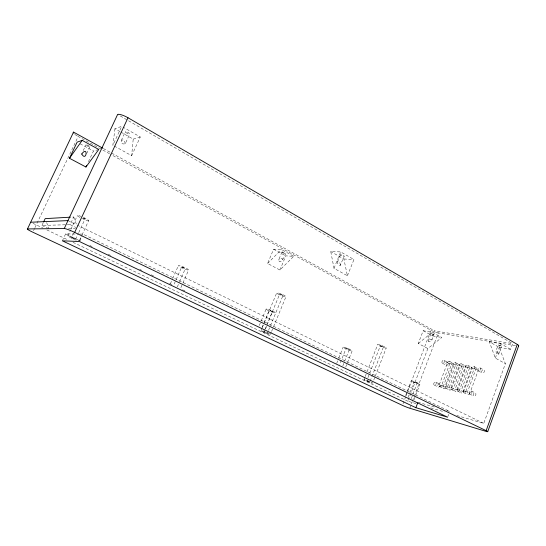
<?xml version="1.0" encoding="UTF-8"?>
<svg xmlns="http://www.w3.org/2000/svg" width="546" height="546" viewBox="0 0 546 546"><rect width="100%" height="100%" fill="white"/><g stroke="black" fill="none" stroke-linecap="round" stroke-linejoin="round"><path stroke-width="0.41" stroke-dasharray="2.73 2.05" d="M344.669 361.281L349.283 349.631L346.15 348.287L339.571 364.598M428.139 340.977L428.439 341.762L429.682 341.81L431.947 340.008L433.981 334.637L431.006 333.49L428.139 340.977L430.398 339.168L431.64 339.216L431.947 340.008M114.312 146.055L131.654 155.706L133.21 139.114L120.789 132.05M114.947 128.719L112.872 145.25L121.683 126.331L114.947 128.719L120.059 131.634M498.594 354.436C497.222 347.454 493.591 352.88 498.594 354.436L501.583 346.048L498.177 344.922L496 350.894M340.54 265.281L339.824 262.831L338.643 261.664L337.687 261.623C337.039 263.186 338.493 265.424 340.131 265.67L344.178 256.286A2.034 0.444 21.9 0 0 341.571 254.791A2.034 0.444 21.9 0 0 341.154 255.453A2.034 0.444 21.9 0 0 344.178 256.286M281.961 252.068L278.624 260.026C280.009 266.195 286.35 254.286 285.292 253.44M282.644 259.766C283.176 257.118 279.006 258.19 278.624 260.026M125.232 143.762C123.669 134.084 117.083 145.557 125.232 143.762L129.784 133.934M181.688 266.96L185.34 268.612L181.688 266.96L173.621 285.34M367.956 377.607L380.398 345.666L382.596 346.341L383.483 346.874L369.826 381.995L366.728 380.76L367.649 378.385M380.385 345.72L383.463 346.928M369.826 381.995L366.741 380.726M456.825 415.52L483.756 423.396L505.364 363.684L499.208 347.386L489.312 341.755L495.331 358.101L505.364 363.684M499.208 347.386L510.551 349.344L512.619 343.632L117.636 114.428M495.331 358.101L500.607 343.639L510.551 349.344M463.588 391.769L471.935 369.116A1.836 1.29 -61.4 0 0 471.273 367.137A1.836 1.29 -61.4 0 0 469.355 368.57L461.029 391.127A1.843 1.304 -63.5 0 0 461.67 393.168A1.843 1.304 -63.5 0 0 463.588 391.769L459.63 389.755A1.85 1.304 -63.5 0 1 457.712 391.168A1.85 1.304 -63.5 0 1 457.077 389.121L465.451 366.489A1.843 1.29 -61.4 0 1 467.369 365.049A1.843 1.29 -61.4 0 1 468.024 367.035L459.63 389.755M465.84 391.311L474.29 368.359A1.863 1.31 -61.2 0 0 473.614 366.352A1.863 1.31 -61.2 0 0 471.662 367.806L463.233 390.663A1.87 1.324 -63.4 0 0 463.895 392.731A1.87 1.324 -63.4 0 0 465.84 391.311L469.813 393.338L478.214 370.461A1.856 1.317 -61.2 0 0 477.525 368.461A1.856 1.317 -61.2 0 0 475.58 369.895L467.205 392.683A1.863 1.331 -63.4 0 0 467.867 394.751A1.863 1.331 -63.4 0 0 469.813 393.338M457.48 390.233L465.772 367.806A1.815 1.269 -61.6 0 0 465.131 365.847A1.815 1.269 -61.6 0 0 463.24 367.26L454.968 389.598A1.829 1.276 -63.6 0 0 455.589 391.618A1.829 1.276 -63.6 0 0 457.48 390.233L453.535 388.233A1.836 1.276 -63.6 0 1 451.651 389.632A1.836 1.276 -63.6 0 1 451.03 387.605L459.357 365.199A1.822 1.263 -61.6 0 1 461.247 363.772A1.822 1.263 -61.6 0 1 461.882 365.731L453.535 388.233M447.884 416.475L448.682 414.325M447.556 386.739L455.855 364.455A1.809 1.242 -61.7 0 0 455.241 362.517A1.809 1.242 -61.7 0 0 453.378 363.929L445.106 386.124A1.815 1.249 -63.7 0 0 445.7 388.124A1.815 1.249 -63.7 0 0 447.556 386.739L451.487 388.725L459.732 366.509A1.802 1.242 -61.7 0 0 459.111 364.578A1.802 1.242 -61.7 0 0 457.248 365.984L449.024 388.104A1.809 1.256 -63.7 0 0 449.624 390.097A1.809 1.256 -63.7 0 0 451.487 388.725M439.284 384.664L447.508 362.687A1.788 1.215 -61.9 0 1 449.344 361.288A1.788 1.215 -61.9 0 1 449.938 363.206L441.694 385.271A1.802 1.228 -63.8 0 1 439.864 386.643A1.802 1.228 -63.8 0 1 439.284 384.664L443.188 386.629A1.795 1.228 -63.8 0 0 443.775 388.609A1.795 1.228 -63.8 0 0 445.604 387.244L453.801 365.247A1.781 1.222 -61.9 0 0 453.2 363.329A1.781 1.222 -61.9 0 0 451.365 364.728L443.188 386.629M408.128 397.372L409.596 393.516M409.889 392.745L413.984 381.947L415.486 382.33L417.117 383.135L413.022 393.953M416.018 403.596L407.862 401.208L427.832 348.56L441.837 337.483L432.296 332.248L423.157 330.726L418.284 343.489L427.832 348.56M423.157 330.726L432.637 335.892L434.555 330.849L512.619 343.632M411.268 398.587L412.728 394.724M409.787 408.237L412.182 401.89M412.483 401.098L413.984 397.133M414.284 396.341L438.295 332.903L515.69 345.761M414.059 399.665L415.52 395.795M415.813 395.024L419.908 384.2M405.644 395.529L407.111 391.673M407.398 390.902L411.213 380.89M402.996 403.774L405.698 396.655M405.999 395.864L430.944 330.255L110.306 154.149M373.778 380.009L375.034 376.788M375.293 376.112L386.247 347.904M363.998 379.593L364.912 377.259M365.213 376.481L366.735 372.584M367.042 371.806L377.682 344.546M345.72 367.13L347.256 363.247M347.563 362.469L352.163 350.819A4.894 0.546 21.8 0 0 345.952 347.741A4.894 0.546 21.8 0 0 344.874 348.328A4.894 0.546 21.8 0 0 352.163 350.819M342.827 365.943L344.362 362.059M336.677 363.411L338.527 358.749M338.841 357.971L343.154 347.106M347.413 275.778L353.951 259.534L340.677 251.924L330.746 251.522L334.015 268.325L347.413 275.778L343.878 258.995L330.746 251.522M334.015 268.325L340.677 251.924M337.524 261.882L340.424 254.736M264.96 329.525C261.213 332.145 269.11 335.428 268.318 330.903M268.564 330.269L270.277 326.187M270.516 325.553L282.999 295.502L282.227 294.942L279.661 294.13L267.574 323.232M270.325 334.493L271.301 332.139M271.628 331.347L273.259 327.416M273.58 326.624L285.954 296.724M262.019 327.573L263.65 323.648M263.977 322.863L269.205 310.305L272.454 311.52L265.486 328.999M261.002 330.651L261.978 328.296M262.305 327.511L263.943 323.573M264.271 322.788L276.706 292.909M265.288 328.74L266.271 326.378M279.907 270.011L285.804 255.876L293.728 256.306L279.907 270.011L267.601 263.472L273.594 249.222L281.381 249.536L293.728 256.306M259.261 325.518L260.899 321.594M261.227 320.809L266.134 309.043M177.3 286.971L179.313 282.384M179.648 281.613L185.34 268.612M180.897 287.653L182.569 283.831M182.903 283.067L188.582 270.072A5.603 0.71 23.4 0 0 181.77 266.311A5.603 0.71 23.4 0 0 180.187 266.953A5.603 0.71 23.4 0 0 188.582 270.072M170.345 283.886L172.365 279.286M172.7 278.521L178.433 265.493M131.654 155.706L140.274 136.991L123.109 127.15M121.253 140.479L125.307 131.743M73.614 233.005L71.506 237.53L75.519 239.373L78.406 233.319M78.754 232.569L85.053 219.001L83.094 217.806M79.586 240.213L81.682 235.695M82.03 234.944L88.657 220.639A6.204 0.792 24.5 0 0 83.238 217.301M79.777 240.772L82.18 235.585M67.854 235.906L70.673 229.866M71.021 229.108L77.361 215.52M62.387 240.82L65.609 233.913L75.471 234.022M43.38 222.399L41.953 225.416L70.154 224.659L73.737 216.987L71.212 217.131M88.445 161.691L93.441 151.051L98.771 149.454M83.238 150.559L85.927 144.847M86.65 153.569L89.872 146.731M33.504 230.665L34.596 228.371M34.958 227.6L78.167 136.493L109.555 153.74M433.981 334.637L430.958 333.545M267.601 263.472L281.381 249.536M417.083 383.169L413.984 381.947M418.284 343.489L432.296 332.248M501.61 346.15L498.177 344.922M282.999 295.502L279.661 294.13M272.659 311.725L269.205 310.305M85.053 219.001L82.419 218.113M71.506 237.53L75.607 239.353M263.984 331.886L267.342 333.265M133.21 139.114L140.274 136.991M349.283 349.631L346.041 348.348M68.537 228.528L75.355 228.453M79.579 234.07L82.862 234.104L449.74 411.459L446.478 410.517M343.878 258.995L353.951 259.534M489.312 341.755L500.607 343.639M432.637 335.892L441.837 337.483M417.929 402.259L435.06 407.214M430.712 407.889L444.587 411.943M32.978 223.341L42.984 228.085M46.833 229.914L68.386 240.138M73.007 242.328L407.862 401.208M41.953 225.416L48.949 228.747M65.609 233.913L80.555 241.052M89.769 245.454L92.069 246.553M108.183 254.259L112.026 256.088M139.653 269.294L141.953 270.393M151.167 274.795L153.467 275.894M169.588 283.592L171.888 284.698M182.61 289.817L184.903 290.916M70.154 224.659L75.792 227.395M67.97 220.604L76.392 224.713M77.157 225.082L483.756 423.396M439.571 386.507L443.482 388.472M434.145 385.019L438.042 386.971M435.845 382.166A1.665 1.126 -63.8 0 1 435.367 384.882A1.665 1.126 -63.8 0 1 433.777 383.729A1.665 1.126 -63.8 0 1 435.845 382.166L439.735 384.125A1.658 1.133 -63.9 0 1 439.264 386.841A1.658 1.133 -63.9 0 1 437.667 385.681A1.658 1.133 -63.9 0 1 439.735 384.125M441.694 385.271L445.604 387.244M445.399 387.981L449.331 389.96M451.03 387.605L454.968 389.598M457.405 391.025L461.356 393.024M445.106 386.124L449.024 388.104M451.344 389.489L455.289 391.475M457.077 389.121L461.029 391.127M463.581 392.588L467.553 394.601M463.233 390.663L467.205 392.683M469.676 394.007L473.662 396.041M471.485 390.991A1.761 1.263 -63.3 0 1 471.034 393.884A1.761 1.263 -63.3 0 1 469.226 392.629A1.761 1.263 -63.3 0 1 471.485 390.991L475.464 393.031A1.754 1.269 -63.3 0 1 475.02 395.918A1.754 1.269 -63.3 0 1 473.211 394.662A1.754 1.269 -63.3 0 1 475.464 393.031M442.335 363.199L446.178 365.219M447.508 362.687L451.365 364.728M449.638 361.411L453.494 363.452M453.378 363.929L457.248 365.984M449.938 363.206L453.801 365.247M444.021 360.346A1.658 1.119 -62 0 1 443.564 363.029A1.658 1.119 -62 0 1 441.953 361.95A1.658 1.119 -62 0 1 444.021 360.346L447.87 362.38A1.652 1.119 -62 0 1 447.413 365.049A1.652 1.119 -62 0 1 445.795 363.97A1.652 1.119 -62 0 1 447.87 362.38M461.882 365.731L465.772 367.806M455.535 362.64L459.411 364.701M459.357 365.199L463.24 367.26M455.855 364.455L459.732 366.509M468.024 367.035L471.935 369.116M461.547 363.895L465.438 365.97M465.451 366.489L469.355 368.57M474.29 368.359L478.214 370.461M467.676 365.178L471.58 367.267M478.166 370.877L482.104 372.979M471.662 367.806L475.58 369.895M473.928 366.482L477.846 368.591M479.968 367.861A1.754 1.249 -61 0 1 479.531 370.707A1.754 1.249 -61 0 1 477.709 369.54A1.754 1.249 -61 0 1 479.968 367.861L483.899 369.983A1.747 1.256 -61 0 1 483.469 372.822A1.747 1.256 -61 0 1 481.64 371.649A1.747 1.256 -61 0 1 483.899 369.983M80.085 143.775L93.441 151.051M273.594 249.222L285.804 255.876M103.385 148.532L434.555 330.849M46.622 222.522L48.662 227.969M73.737 216.987L76.515 224.611M371.034 382.125A4.675 0.389 21.8 0 1 370.174 382.487A4.675 0.389 21.8 0 1 363.95 379.647A4.675 0.389 21.8 0 1 370.072 381.681M88.657 220.632A6.204 0.792 24.5 0 1 82.808 218.85M80.023 217.479A6.204 0.792 24.5 0 1 77.436 215.438A6.204 0.792 24.5 0 1 81.757 216.66M76.256 240.233A6.231 0.635 24.1 0 1 68.537 236.548A6.231 0.635 24.1 0 1 70.857 236.63A6.231 0.635 24.1 0 1 78.569 240.322M77.327 136.022A7.644 1.604 26.5 0 1 75.15 134.596M74.577 134.145A7.644 1.604 26.5 0 1 74.099 133.722M438.295 332.903A5.562 0.949 20.6 0 1 430.944 330.255M412.592 381.77A4.668 0.478 21.3 0 0 419.799 384.288A4.668 0.478 21.3 0 0 414.284 381.558A4.668 0.478 21.3 0 0 412.592 381.77M379.129 345.707A4.634 0.607 21.4 0 0 386.186 348.048A4.634 0.607 21.4 0 0 380.494 345.127A4.634 0.607 21.4 0 0 379.129 345.707M262.278 331.531A5.044 0.471 22.5 0 0 270.134 334.548A5.044 0.471 22.5 0 0 264.578 331.634A5.044 0.471 22.5 0 0 262.278 331.531M277.9 293.946A5.003 0.723 22.5 0 0 285.742 296.833A5.003 0.723 22.5 0 0 280.351 293.652A5.003 0.723 22.5 0 0 277.9 293.946M267.424 310.039A5.187 0.621 22.5 0 0 275.518 313.083A5.187 0.621 22.5 0 0 269.854 309.91A5.187 0.621 22.5 0 0 267.424 310.039M125.805 132.453A2.491 0.601 26.4 0 0 129.655 134.036A2.491 0.601 26.4 0 0 127.184 132.016A2.491 0.601 26.4 0 0 125.805 132.453M86.439 145.441A2.184 0.444 26.2 0 0 89.776 146.819A2.184 0.444 26.2 0 0 87.476 145.106A2.184 0.444 26.2 0 0 86.439 145.441M282.391 252.511A1.802 0.348 22.8 0 0 285.21 253.501A1.802 0.348 22.8 0 0 283.272 252.238A1.802 0.348 22.8 0 0 282.391 252.511"/><path stroke-width="0.82" d="M27.484 228.938A7.808 0.696 24.1 0 0 32.78 232.193L402.395 405.35A5.658 0.403 21.6 0 0 409.787 408.237L485.722 431.279A6.538 0.505 21.1 0 0 486.145 430.671L517.28 344.396L127.996 117.752A8.893 2.245 26.8 0 0 117.636 114.428L64.264 228.521L27.484 228.938L73.546 132.112L102.641 148.123M487.728 431.668L518.68 345.782M415.875 407.691L62.387 240.82L79.429 241.516L447.624 417.192L415.875 407.691L417.635 403.037M64.264 228.521A9.111 0.983 24.2 0 1 74.666 232.391L127.996 117.752M85.947 167.015L98.771 149.454L82.187 140.363L77.123 142.158L69.485 158.272L85.947 167.015L86.664 165.493M43.741 221.649L45.168 218.632L70.373 217.178M69.485 158.272L82.187 140.363M30.672 222.242L67.97 220.604M74.666 232.391L486.145 430.671M73.457 132.985A7.644 1.604 26.5 0 1 73.546 132.112M517.28 344.396A6.422 1.181 19.4 0 1 518.338 345.987M81.729 153.999C86.582 162.428 88.418 145.004 81.729 153.999"/></g></svg>
